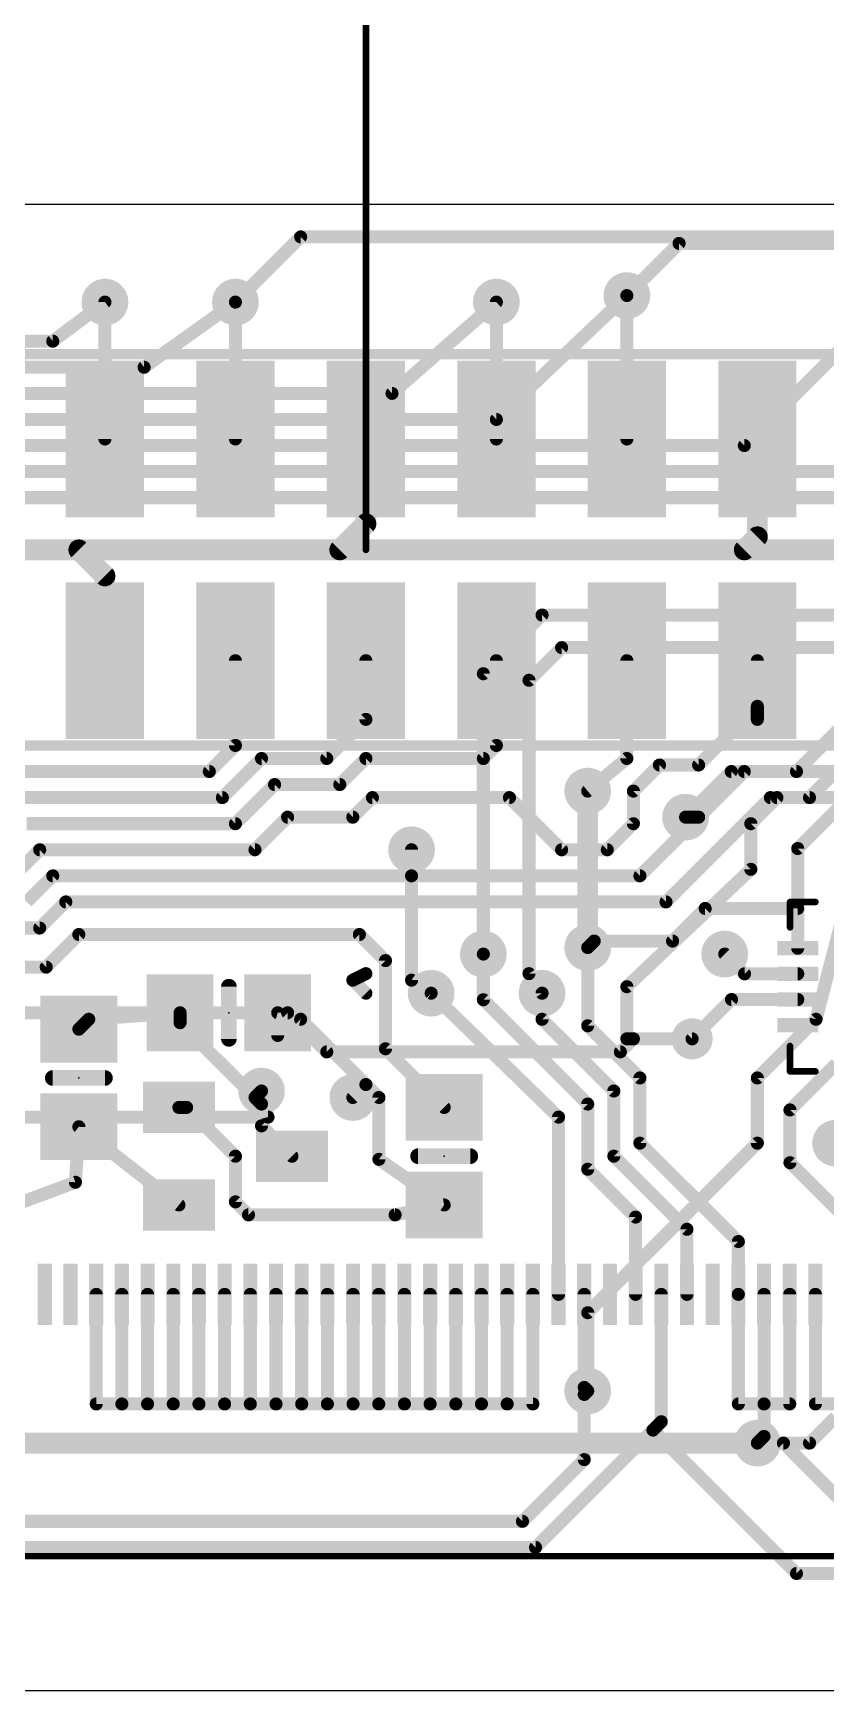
# Model space of a CAD drawing. Extents: x -7.9 to 68.7, y -16.1 to 75.4.
# Drawn here: x 21.84 to 37.27, y 23.37 to 55.66 of the extents above; entities that cross this region are included whole.
import ezdxf

# ---------------------------------------------------------------- set-up
doc = ezdxf.new("R2010")
doc.units = 0
for name, color, linetype in [('1', 12, 'CONTINUOUS'), ('16', 132, 'CONTINUOUS'), ('18', 110, 'CONTINUOUS'), ('20', 53, 'CONTINUOUS'), ('21', 40, 'CONTINUOUS'), ('23', 53, 'CONTINUOUS'), ('47', 253, 'CONTINUOUS')]:
    doc.layers.add(name, color=color, linetype=linetype)

# ---------------------------------------------------------------- blocks, each defined once
blk = doc.blocks.new('RECT')
blk.add_solid([(-0.5, -0.5), (0.5, -0.5), (-0.5, 0.5), (0.5, 0.5)])
blk = doc.blocks.new('ROUNDV')
at = {"const_width": 0.5}
blk.add_lwpolyline([(0, -0.25, 1), (0, 0.25, 1), (0, -0.25)], format="xyb", dxfattribs=at)

msp = doc.modelspace()

# ---------------------------------------------------------------- linework, layer by layer
at = {"layer": '1'}
for points, const_width in [([(27.051, 51.689), (25.781, 50.419)], 0.254), ([(48.006, 51.689), (27.051, 51.689)], 0.254), ([(23.241, 50.419), (23.241, 47.752)], 0.254), ([(25.781, 50.419), (25.781, 47.752)], 0.254), ([(30.861, 50.419), (30.861, 47.752)], 0.254), ([(33.401, 50.546), (33.401, 47.752)], 0.254), ([(28.321, 47.752), (28.321, 46.101)], 0.4064), ([(35.941, 47.752), (35.941, 45.847)], 0.4064), ([(28.321, 46.101), (27.813, 45.593)], 0.4064), ([(35.941, 45.847), (35.687, 45.593)], 0.4064), ([(18.669, 45.593), (22.733, 45.593)], 0.4064), ([(22.733, 45.593), (23.241, 45.085)], 0.4064), ([(27.813, 45.593), (22.733, 45.593)], 0.4064), ([(35.687, 45.593), (27.813, 45.593)], 0.4064), ([(43.053, 45.593), (35.687, 45.593)], 0.4064), ([(23.241, 45.085), (23.241, 43.434)], 0.4064), ([(25.781, 41.783), (25.781, 43.434)], 0.254), ([(28.321, 42.291), (28.321, 43.434)], 0.254), ([(30.861, 41.783), (30.861, 43.434)], 0.254), ([(33.401, 43.434), (33.401, 41.529)], 0.254), ([(35.941, 42.545), (35.941, 43.434)], 0.254), ([(36.703, 41.275), (38.481, 43.053)], 0.254), ([(34.798, 41.402), (35.941, 42.545)], 0.254), ([(35.941, 42.291), (35.941, 42.545)], 0.254), ([(27.559, 41.529), (28.321, 42.291)], 0.254), ([(25.273, 41.275), (25.781, 41.783)], 0.254), ([(25.527, 40.767), (26.289, 41.529)], 0.254), ([(26.289, 41.529), (27.559, 41.529)], 0.254), ([(27.813, 41.021), (28.321, 41.529)], 0.254), ([(28.321, 41.529), (30.607, 41.529)], 0.254), ([(30.607, 41.529), (30.861, 41.783)], 0.254), ([(33.401, 41.529), (32.639, 40.894)], 0.254), ([(36.957, 40.767), (37.719, 41.529)], 0.254), ([(21.209, 41.275), (25.273, 41.275)], 0.254), ([(33.528, 40.894), (34.036, 41.402)], 0.254), ([(34.036, 41.402), (34.798, 41.402)], 0.254), ([(35.687, 41.275), (34.798, 40.386)], 0.254), ([(35.687, 41.275), (36.703, 41.275)], 0.254), ([(25.781, 40.259), (26.543, 41.021)], 0.254), ([(26.543, 41.021), (27.813, 41.021)], 0.254), ([(33.528, 40.259), (33.528, 40.894)], 0.254), ([(21.463, 40.767), (25.527, 40.767)], 0.254), ([(28.067, 40.386), (28.448, 40.767)], 0.254), ([(28.448, 40.767), (31.115, 40.767)], 0.254), ([(31.115, 40.767), (32.131, 39.751)], 0.254), ([(34.163, 38.735), (36.195, 40.767)], 0.254), ([(36.195, 40.767), (36.957, 40.767)], 0.254), ([(36.727, 39.775), (37.719, 40.767)], 0.254), ([(21.717, 40.259), (25.781, 40.259)], 0.254), ([(26.162, 39.751), (26.797, 40.386)], 0.254), ([(26.797, 40.386), (28.067, 40.386)], 0.254), ([(33.02, 39.751), (33.528, 40.259)], 0.254), ([(33.655, 39.243), (34.798, 40.386)], 0.254), ([(34.798, 40.386), (34.544, 40.386)], 0.254), ([(21.463, 39.243), (21.971, 39.751)], 0.254), ([(21.971, 39.751), (26.162, 39.751)], 0.254), ([(29.21, 39.243), (29.21, 39.751)], 0.254), ([(32.131, 39.751), (33.02, 39.751)], 0.254), ([(36.727, 37.834), (36.727, 39.775)], 0.254), ([(21.717, 38.735), (22.225, 39.243)], 0.254), ([(22.225, 39.243), (29.21, 39.243)], 0.254), ([(29.21, 39.243), (33.655, 39.243)], 0.254), ([(21.971, 38.227), (22.479, 38.735)], 0.254), ([(22.479, 38.735), (34.163, 38.735)], 0.254), ([(34.925, 38.608), (34.29, 37.973)], 0.254), ([(36.727, 38.608), (34.925, 38.608)], 0.254), ([(36.727, 37.834), (36.727, 38.608)], 0.254), ([(19.431, 38.227), (21.971, 38.227)], 0.254), ([(22.098, 37.465), (22.733, 38.1)], 0.254), ([(22.733, 38.1), (28.194, 38.1)], 0.254), ([(28.194, 38.1), (28.702, 37.592)], 0.254), ([(30.607, 36.83), (30.607, 37.719)], 0.254), ([(32.766, 37.973), (32.639, 37.846)], 0.254), ([(32.7268, 37.9338), (32.639, 37.846)], 0.254), ([(32.639, 36.322), (32.639, 37.846)], 0.254), ([(34.29, 37.973), (32.766, 37.973)], 0.254), ([(35.691, 37.334), (35.306, 37.719)], 0.254), ([(21.209, 37.465), (22.098, 37.465)], 0.254), ([(28.702, 37.592), (28.702, 35.875)], 0.254), ([(36.727, 37.334), (35.691, 37.334)], 0.254), ([(29.591, 36.957), (32.071, 34.544)], 0.254), ([(32.639, 34.798), (30.607, 36.83)], 0.254), ([(31.75, 36.449), (31.75, 36.957)], 0.254), ([(35.437, 36.834), (34.671, 36.068)], 0.254), ([(36.727, 36.834), (35.437, 36.834)], 0.254), ([(22.926, 36.449), (22.733, 36.256)], 0.254), ([(24.704, 36.576), (22.926, 36.449)], 0.254), ([(24.704, 36.576), (24.704, 36.383)], 0.254), ([(24.704, 36.383), (26.162, 34.925)], 0.254), ([(26.604, 36.576), (26.604, 36.134)], 0.254), ([(27.051, 36.449), (26.604, 36.576)], 0.254), ([(28.321, 35.179), (27.051, 36.449)], 0.254), ([(33.147, 35.052), (31.75, 36.449)], 0.254), ([(33.655, 35.306), (32.639, 36.322)], 0.254), ([(28.702, 35.875), (29.845, 34.732)], 0.254), ([(36.576, 34.683), (37.477, 35.584)], 0.254), ([(28.067, 34.925), (28.321, 35.179)], 0.254), ([(28.575, 34.925), (28.321, 35.179)], 0.254), ([(33.655, 34.036), (33.655, 35.306)], 0.254), ([(26.289, 35.052), (26.162, 34.925)], 0.254), ([(26.162, 34.925), (26.289, 34.798)], 0.254), ([(26.289, 34.798), (26.289, 34.374)], 0.254), ([(28.575, 33.721), (28.575, 34.925)], 0.254), ([(32.639, 33.528), (32.639, 34.798)], 0.254), ([(33.147, 33.782), (33.147, 35.052)], 0.254), ([(24.681, 34.732), (24.831, 34.732)], 0.254), ([(24.831, 34.732), (25.781, 33.782)], 0.254), ([(32.071, 31.091), (32.071, 34.544)], 0.254), ([(36.576, 33.655), (36.576, 34.683)], 0.254), ([(22.667, 33.274), (22.733, 34.356)], 0.254), ([(22.733, 34.356), (24.681, 32.832)], 0.254), ([(26.289, 34.374), (26.881, 33.782)], 0.254), ([(25.781, 33.782), (25.781, 32.893)], 0.254), ([(34.571, 32.358), (33.147, 33.782)], 0.254), ([(33.655, 34.036), (35.571, 32.12)], 0.254), ([(28.575, 33.721), (29.845, 32.832)], 0.254), ([(33.571, 32.596), (32.639, 33.528)], 0.254), ([(37.571, 32.66), (36.576, 33.655)], 0.254), ([(20.955, 32.639), (22.667, 33.274)], 0.254), ([(25.781, 32.893), (26.035, 32.639)], 0.254), ([(28.89, 32.639), (29.845, 32.832)], 0.254), ([(26.035, 32.639), (28.89, 32.639)], 0.254), ([(33.571, 31.091), (33.571, 32.596)], 0.254), ([(34.571, 31.091), (34.571, 32.358)], 0.254), ([(35.571, 32.12), (35.571, 31.091)], 0.254), ([(23.071, 31.091), (23.071, 28.956)], 0.254), ([(23.571, 31.091), (23.571, 28.956)], 0.254), ([(24.071, 31.091), (24.071, 28.956)], 0.254), ([(24.571, 31.091), (24.571, 28.956)], 0.254), ([(25.071, 31.091), (25.071, 28.956)], 0.254), ([(25.571, 31.091), (25.571, 28.956)], 0.254), ([(26.071, 31.091), (26.071, 28.956)], 0.254), ([(26.571, 31.091), (26.571, 28.956)], 0.254), ([(27.071, 31.091), (27.071, 28.956)], 0.254), ([(27.571, 31.091), (27.571, 28.956)], 0.254), ([(28.071, 31.091), (28.071, 28.956)], 0.254), ([(28.571, 31.091), (28.571, 28.956)], 0.254), ([(29.071, 31.091), (29.071, 28.956)], 0.254), ([(29.571, 31.091), (29.571, 28.956)], 0.254), ([(30.071, 31.091), (30.071, 28.956)], 0.254), ([(30.571, 31.091), (30.571, 28.956)], 0.254), ([(31.071, 31.091), (31.071, 28.956)], 0.254), ([(31.571, 28.956), (31.571, 31.091)], 0.254), ([(32.571, 31.091), (32.571, 29.278)], 0.254), ([(34.071, 28.61), (34.071, 31.091)], 0.254), ([(35.571, 28.956), (35.571, 31.091)], 0.254), ([(36.071, 31.091), (36.071, 28.956)], 0.254), ([(36.571, 31.091), (36.571, 28.956)], 0.254), ([(37.071, 31.091), (37.071, 28.956)], 0.254), ([(32.571, 29.278), (32.639, 29.21)], 0.254), ([(23.071, 28.956), (23.571, 28.956)], 0.254), ([(23.571, 28.956), (24.071, 28.956)], 0.254), ([(24.071, 28.956), (24.571, 28.956)], 0.254), ([(24.571, 28.956), (25.071, 28.956)], 0.254), ([(25.071, 28.956), (25.571, 28.956)], 0.254), ([(26.071, 28.956), (25.571, 28.956)], 0.254), ([(26.071, 28.956), (26.571, 28.956)], 0.254), ([(26.571, 28.956), (27.071, 28.956)], 0.254), ([(27.071, 28.956), (27.571, 28.956)], 0.254), ([(27.571, 28.956), (28.071, 28.956)], 0.254), ([(28.071, 28.956), (28.571, 28.956)], 0.254), ([(28.571, 28.956), (29.071, 28.956)], 0.254), ([(29.071, 28.956), (29.571, 28.956)], 0.254), ([(29.571, 28.956), (30.071, 28.956)], 0.254), ([(30.071, 28.956), (30.571, 28.956)], 0.254), ([(30.571, 28.956), (31.071, 28.956)], 0.254), ([(31.071, 28.956), (31.571, 28.956)], 0.254), ([(32.571, 29.142), (32.639, 29.21)], 0.254), ([(32.571, 27.872), (32.571, 29.142)], 0.254), ([(36.071, 28.956), (35.571, 28.956)], 0.254), ([(36.571, 28.956), (36.071, 28.956)], 0.254), ([(36.071, 28.956), (36.071, 28.324)], 0.254), ([(37.071, 28.956), (38.989, 28.956)], 0.254), ([(31.623, 26.162), (33.909, 28.448)], 0.254), ([(33.909, 28.448), (34.071, 28.61)], 0.254), ([(33.909, 28.448), (36.703, 25.654)], 0.254), ([(36.071, 28.324), (35.941, 28.194)], 0.254), ([(36.449, 28.194), (35.941, 28.194)], 0.254), ([(37.973, 26.67), (36.449, 28.194)], 0.254), ([(32.571, 27.872), (31.369, 26.67)], 0.254), ([(31.369, 26.67), (12.888, 26.67)], 0.254), ([(31.623, 26.162), (13.589, 26.162)], 0.254), ([(36.703, 25.654), (44.323, 25.654)], 0.254)]:
    msp.add_lwpolyline(points, dxfattribs=dict(at, const_width=const_width))
for points, const_width in [([(27.051, 51.7525, 1), (27.051, 51.6255)], 0.127), ([(27.0959, 51.6441, 1), (27.0061, 51.7339)], 0.127), ([(23.3045, 50.419, 1), (23.1775, 50.419)], 0.127), ([(25.8445, 50.419, 1), (25.7175, 50.419)], 0.127), ([(25.7361, 50.4639, 1), (25.8259, 50.3741)], 0.127), ([(30.9245, 50.419, 1), (30.7975, 50.419)], 0.127), ([(33.4645, 50.546, 1), (33.3375, 50.546)], 0.127), ([(23.1775, 47.752, 1), (23.3045, 47.752)], 0.127), ([(25.7175, 47.752, 1), (25.8445, 47.752)], 0.127), ([(28.4226, 47.752, 1), (28.2194, 47.752)], 0.2032), ([(30.7975, 47.752, 1), (30.9245, 47.752)], 0.127), ([(33.3375, 47.752, 1), (33.4645, 47.752)], 0.127), ([(36.0426, 47.752, 1), (35.8394, 47.752)], 0.2032), ([(28.2194, 46.101, 1), (28.4226, 46.101)], 0.2032), ([(28.3928, 46.0292, 1), (28.2492, 46.1728)], 0.2032), ([(35.8394, 45.847, 1), (36.0426, 45.847)], 0.2032), ([(36.0128, 45.7752, 1), (35.8692, 45.9188)], 0.2032), ([(22.733, 45.6946, 1), (22.733, 45.4914)], 0.2032), ([(22.8048, 45.6648, 1), (22.6612, 45.5212)], 0.2032), ([(22.733, 45.4914, 1), (22.733, 45.6946)], 0.2032), ([(27.813, 45.6946, 1), (27.813, 45.4914)], 0.2032), ([(27.7412, 45.6648, 1), (27.8848, 45.5212)], 0.2032), ([(27.813, 45.4914, 1), (27.813, 45.6946)], 0.2032), ([(35.687, 45.6946, 1), (35.687, 45.4914)], 0.2032), ([(35.6152, 45.6648, 1), (35.7588, 45.5212)], 0.2032), ([(35.687, 45.4914, 1), (35.687, 45.6946)], 0.2032), ([(23.3426, 45.085, 1), (23.1394, 45.085)], 0.2032), ([(23.1692, 45.0132, 1), (23.3128, 45.1568)], 0.2032), ([(23.1394, 43.434, 1), (23.3426, 43.434)], 0.2032), ([(25.8445, 43.434, 1), (25.7175, 43.434)], 0.127), ([(28.3845, 43.434, 1), (28.2575, 43.434)], 0.127), ([(30.9245, 43.434, 1), (30.7975, 43.434)], 0.127), ([(33.4645, 43.434, 1), (33.3375, 43.434)], 0.127), ([(36.0045, 43.434, 1), (35.8775, 43.434)], 0.127), ([(36.0045, 42.545, 1), (35.8775, 42.545)], 0.127), ([(35.9859, 42.5001, 1), (35.8961, 42.5899)], 0.127), ([(28.2575, 42.291, 1), (28.3845, 42.291)], 0.127), ([(28.3659, 42.2461, 1), (28.2761, 42.3359)], 0.127), ([(35.8775, 42.545, 1), (36.0045, 42.545)], 0.127), ([(35.8775, 42.291, 1), (36.0045, 42.291)], 0.127), ([(25.7175, 41.783, 1), (25.8445, 41.783)], 0.127), ([(25.8259, 41.7381, 1), (25.7361, 41.8279)], 0.127), ([(26.289, 41.5925, 1), (26.289, 41.4655)], 0.127), ([(26.3339, 41.4841, 1), (26.2441, 41.5739)], 0.127), ([(27.559, 41.4655, 1), (27.559, 41.5925)], 0.127), ([(28.321, 41.5925, 1), (28.321, 41.4655)], 0.127), ([(28.3659, 41.4841, 1), (28.2761, 41.5739)], 0.127), ([(30.607, 41.4655, 1), (30.607, 41.5925)], 0.127), ([(30.7975, 41.783, 1), (30.9245, 41.783)], 0.127), ([(30.9059, 41.7381, 1), (30.8161, 41.8279)], 0.127), ([(33.4417, 41.4802, 1), (33.3603, 41.5778)], 0.127), ([(25.2281, 41.3199, 1), (25.3179, 41.2301)], 0.127), ([(25.273, 41.2115, 1), (25.273, 41.3385)], 0.127), ([(27.5141, 41.5739, 1), (27.6039, 41.4841)], 0.127), ([(30.5621, 41.5739, 1), (30.6519, 41.4841)], 0.127), ([(33.3375, 41.529, 1), (33.4645, 41.529)], 0.127), ([(34.036, 41.4655, 1), (34.036, 41.3385)], 0.127), ([(34.0809, 41.3571, 1), (33.9911, 41.4469)], 0.127), ([(34.7531, 41.4469, 1), (34.8429, 41.3571)], 0.127), ([(34.798, 41.3385, 1), (34.798, 41.4655)], 0.127), ([(35.687, 41.3385, 1), (35.687, 41.2115)], 0.127), ([(35.7319, 41.2301, 1), (35.6421, 41.3199)], 0.127), ([(36.6581, 41.3199, 1), (36.7479, 41.2301)], 0.127), ([(36.703, 41.2115, 1), (36.703, 41.3385)], 0.127), ([(26.543, 41.0845, 1), (26.543, 40.9575)], 0.127), ([(26.5879, 40.9761, 1), (26.4981, 41.0659)], 0.127), ([(27.7681, 41.0659, 1), (27.8579, 40.9761)], 0.127), ([(27.813, 40.9575, 1), (27.813, 41.0845)], 0.127), ([(33.5915, 40.894, 1), (33.4645, 40.894)], 0.127), ([(25.4821, 40.8119, 1), (25.5719, 40.7221)], 0.127), ([(25.527, 40.7035, 1), (25.527, 40.8305)], 0.127), ([(28.448, 40.8305, 1), (28.448, 40.7035)], 0.127), ([(28.4929, 40.7221, 1), (28.4031, 40.8119)], 0.127), ([(31.1599, 40.8119, 1), (31.0701, 40.7221)], 0.127), ([(31.115, 40.7035, 1), (31.115, 40.8305)], 0.127), ([(32.5983, 40.9428, 1), (32.6797, 40.8452)], 0.127), ([(33.4831, 40.9389, 1), (33.5729, 40.8491)], 0.127), ([(36.195, 40.8305, 1), (36.195, 40.7035)], 0.127), ([(36.2399, 40.7221, 1), (36.1501, 40.8119)], 0.127), ([(36.9121, 40.8119, 1), (37.0019, 40.7221)], 0.127), ([(36.957, 40.7035, 1), (36.957, 40.8305)], 0.127), ([(25.7361, 40.3039, 1), (25.8259, 40.2141)], 0.127), ([(25.781, 40.1955, 1), (25.781, 40.3225)], 0.127), ([(26.797, 40.4495, 1), (26.797, 40.3225)], 0.127), ([(26.8419, 40.3411, 1), (26.7521, 40.4309)], 0.127), ([(28.0221, 40.4309, 1), (28.1119, 40.3411)], 0.127), ([(28.067, 40.3225, 1), (28.067, 40.4495)], 0.127), ([(33.5729, 40.2141, 1), (33.4831, 40.3039)], 0.127), ([(34.544, 40.4495, 1), (34.544, 40.3225)], 0.127), ([(34.7531, 40.4309, 1), (34.8429, 40.3411)], 0.127), ([(34.8429, 40.3411, 1), (34.7531, 40.4309)], 0.127), ([(34.798, 40.3225, 1), (34.798, 40.4495)], 0.127), ([(33.4645, 40.259, 1), (33.5915, 40.259)], 0.127), ([(21.971, 39.8145, 1), (21.971, 39.6875)], 0.127), ([(22.0159, 39.7061, 1), (21.9261, 39.7959)], 0.127), ([(26.1171, 39.7959, 1), (26.2069, 39.7061)], 0.127), ([(26.162, 39.6875, 1), (26.162, 39.8145)], 0.127), ([(29.2735, 39.751, 1), (29.1465, 39.751)], 0.127), ([(32.131, 39.8145, 1), (32.131, 39.6875)], 0.127), ([(32.0861, 39.7061, 1), (32.1759, 39.7959)], 0.127), ([(32.9751, 39.7959, 1), (33.0649, 39.7061)], 0.127), ([(33.02, 39.6875, 1), (33.02, 39.8145)], 0.127), ([(36.7905, 39.775, 1), (36.6635, 39.775)], 0.127), ([(36.6821, 39.8199, 1), (36.7719, 39.7301)], 0.127), ([(22.225, 39.3065, 1), (22.225, 39.1795)], 0.127), ([(22.2699, 39.1981, 1), (22.1801, 39.2879)], 0.127), ([(29.21, 39.3065, 1), (29.21, 39.1795)], 0.127), ([(29.1465, 39.243, 1), (29.2735, 39.243)], 0.127), ([(29.21, 39.1795, 1), (29.21, 39.3065)], 0.127), ([(33.6101, 39.2879, 1), (33.6999, 39.1981)], 0.127), ([(33.655, 39.1795, 1), (33.655, 39.3065)], 0.127), ([(22.479, 38.7985, 1), (22.479, 38.6715)], 0.127), ([(22.5239, 38.6901, 1), (22.4341, 38.7799)], 0.127), ([(34.1181, 38.7799, 1), (34.2079, 38.6901)], 0.127), ([(34.163, 38.6715, 1), (34.163, 38.7985)], 0.127), ([(34.925, 38.6715, 1), (34.925, 38.5445)], 0.127), ([(34.9699, 38.5631, 1), (34.8801, 38.6529)], 0.127), ([(36.7905, 38.608, 1), (36.6635, 38.608)], 0.127), ([(36.727, 38.5445, 1), (36.727, 38.6715)], 0.127), ([(21.9261, 38.2719, 1), (22.0159, 38.1821)], 0.127), ([(21.971, 38.1635, 1), (21.971, 38.2905)], 0.127), ([(22.733, 38.1635, 1), (22.733, 38.0365)], 0.127), ([(22.7779, 38.0551, 1), (22.6881, 38.1449)], 0.127), ([(28.2389, 38.1449, 1), (28.1491, 38.0551)], 0.127), ([(28.194, 38.0365, 1), (28.194, 38.1635)], 0.127), ([(30.6705, 37.719, 1), (30.5435, 37.719)], 0.127), ([(32.7025, 37.846, 1), (32.5755, 37.846)], 0.127), ([(32.5941, 37.8909, 1), (32.6839, 37.8011)], 0.127), ([(32.5941, 37.8909, 1), (32.6839, 37.8011)], 0.127), ([(32.7717, 37.8889, 1), (32.6819, 37.9787)], 0.127), ([(32.766, 38.0365, 1), (32.766, 37.9095)], 0.127), ([(32.8109, 37.9281, 1), (32.7211, 38.0179)], 0.127), ([(34.2451, 38.0179, 1), (34.3349, 37.9281)], 0.127), ([(34.29, 37.9095, 1), (34.29, 38.0365)], 0.127), ([(35.3509, 37.7639, 1), (35.2611, 37.6741)], 0.127), ([(36.6635, 37.834, 1), (36.7905, 37.834)], 0.127), ([(36.6635, 37.834, 1), (36.7905, 37.834)], 0.127), ([(22.0531, 37.5099, 1), (22.1429, 37.4201)], 0.127), ([(22.098, 37.4015, 1), (22.098, 37.5285)], 0.127), ([(28.7655, 37.592, 1), (28.6385, 37.592)], 0.127), ([(28.6571, 37.5471, 1), (28.7469, 37.6369)], 0.127), ([(35.691, 37.3975, 1), (35.691, 37.2705)], 0.127), ([(36.727, 37.2705, 1), (36.727, 37.3975)], 0.127), ([(35.6461, 37.2891, 1), (35.7359, 37.3789)], 0.127), ([(29.6353, 37.0025, 1), (29.5467, 36.9115)], 0.127), ([(30.6519, 36.8749, 1), (30.5621, 36.7851)], 0.127), ([(30.5435, 36.83, 1), (30.6705, 36.83)], 0.127), ([(31.8135, 36.957, 1), (31.6865, 36.957)], 0.127), ([(35.437, 36.8975, 1), (35.437, 36.7705)], 0.127), ([(35.4819, 36.7891, 1), (35.3921, 36.8789)], 0.127), ([(36.727, 36.7705, 1), (36.727, 36.8975)], 0.127), ([(22.9215, 36.5123, 1), (22.9305, 36.3857)], 0.127), ([(22.9709, 36.4041, 1), (22.8811, 36.4939)], 0.127), ([(24.7675, 36.576, 1), (24.6405, 36.576)], 0.127), ([(24.7489, 36.4279, 1), (24.6591, 36.3381)], 0.127), ([(24.7085, 36.5127, 1), (24.6995, 36.6393)], 0.127), ([(26.6675, 36.576, 1), (26.5405, 36.576)], 0.127), ([(26.6214, 36.6371, 1), (26.5866, 36.5149)], 0.127), ([(27.0959, 36.4939, 1), (27.0061, 36.4041)], 0.127), ([(27.0336, 36.3879, 1), (27.0684, 36.5101)], 0.127), ([(31.7949, 36.4939, 1), (31.7051, 36.4041)], 0.127), ([(31.6865, 36.449, 1), (31.8135, 36.449)], 0.127), ([(22.6881, 36.3009, 1), (22.7779, 36.2111)], 0.127), ([(24.6405, 36.383, 1), (24.7675, 36.383)], 0.127), ([(26.5405, 36.134, 1), (26.6675, 36.134)], 0.127), ([(32.6839, 36.3669, 1), (32.5941, 36.2771)], 0.127), ([(32.5755, 36.322, 1), (32.7025, 36.322)], 0.127), ([(34.6261, 36.1129, 1), (34.7159, 36.0231)], 0.127), ([(28.7469, 35.9199, 1), (28.6571, 35.8301)], 0.127), ([(28.6385, 35.875, 1), (28.7655, 35.875)], 0.127), ([(28.3659, 35.2239, 1), (28.2761, 35.1341)], 0.127), ([(28.3659, 35.1341, 1), (28.2761, 35.2239)], 0.127), ([(28.2761, 35.1341, 1), (28.3659, 35.2239)], 0.127), ([(33.7185, 35.306, 1), (33.5915, 35.306)], 0.127), ([(33.6101, 35.2611, 1), (33.6999, 35.3509)], 0.127), ([(26.2069, 34.9699, 1), (26.1171, 34.8801)], 0.127), ([(26.1171, 34.9699, 1), (26.2069, 34.8801)], 0.127), ([(26.1171, 34.8801, 1), (26.2069, 34.9699)], 0.127), ([(26.3525, 34.798, 1), (26.2255, 34.798)], 0.127), ([(26.3339, 35.0071, 1), (26.2441, 35.0969)], 0.127), ([(26.2441, 34.7531, 1), (26.3339, 34.8429)], 0.127), ([(28.0221, 34.9699, 1), (28.1119, 34.8801)], 0.127), ([(28.6385, 34.925, 1), (28.5115, 34.925)], 0.127), ([(28.5301, 34.8801, 1), (28.6199, 34.9699)], 0.127), ([(32.7025, 34.798, 1), (32.5755, 34.798)], 0.127), ([(32.5941, 34.7531, 1), (32.6839, 34.8429)], 0.127), ([(33.2105, 35.052, 1), (33.0835, 35.052)], 0.127), ([(33.1021, 35.0071, 1), (33.1919, 35.0969)], 0.127), ([(24.681, 34.7955, 1), (24.681, 34.6685)], 0.127), ([(24.8759, 34.7769, 1), (24.7861, 34.6871)], 0.127), ([(24.831, 34.6685, 1), (24.831, 34.7955)], 0.127), ([(29.8001, 34.6871, 1), (29.8899, 34.7769)], 0.127), ([(32.1345, 34.544, 1), (32.0075, 34.544)], 0.127), ([(32.0267, 34.4985, 1), (32.1153, 34.5895)], 0.127), ([(36.6395, 34.683, 1), (36.5125, 34.683)], 0.127), ([(36.5311, 34.7279, 1), (36.6209, 34.6381)], 0.127), ([(22.7721, 34.406, 1), (22.6939, 34.306)], 0.127), ([(22.7964, 34.3521, 1), (22.6696, 34.3599)], 0.127), ([(26.3339, 34.4189, 1), (26.2441, 34.3291)], 0.127), ([(26.2255, 34.374, 1), (26.3525, 34.374)], 0.127), ([(25.8445, 33.782, 1), (25.7175, 33.782)], 0.127), ([(33.1919, 33.8269, 1), (33.1021, 33.7371)], 0.127), ([(33.6999, 34.0809, 1), (33.6101, 33.9911)], 0.127), ([(33.5915, 34.036, 1), (33.7185, 34.036)], 0.127), ([(25.7361, 33.7371, 1), (25.8259, 33.8269)], 0.127), ([(26.8361, 33.7371, 1), (26.9259, 33.8269)], 0.127), ([(28.6114, 33.773, 1), (28.5386, 33.669)], 0.127), ([(28.5115, 33.721, 1), (28.6385, 33.721)], 0.127), ([(32.6839, 33.5729, 1), (32.5941, 33.4831)], 0.127), ([(32.5755, 33.528, 1), (32.7025, 33.528)], 0.127), ([(33.0835, 33.782, 1), (33.2105, 33.782)], 0.127), ([(36.6209, 33.6999, 1), (36.5311, 33.6101)], 0.127), ([(36.5125, 33.655, 1), (36.6395, 33.655)], 0.127), ([(22.6036, 33.2779, 1), (22.7304, 33.2701)], 0.127), ([(22.6891, 33.2145, 1), (22.6449, 33.3335)], 0.127), ([(24.6419, 32.782, 1), (24.7201, 32.882)], 0.127), ([(25.8259, 32.9379, 1), (25.7361, 32.8481)], 0.127), ([(25.7175, 32.893, 1), (25.8445, 32.893)], 0.127), ([(29.8086, 32.78, 1), (29.8814, 32.884)], 0.127), ([(29.8576, 32.7698, 1), (29.8324, 32.8942)], 0.127), ([(26.035, 32.7025, 1), (26.035, 32.5755)], 0.127), ([(25.9901, 32.5941, 1), (26.0799, 32.6839)], 0.127), ([(28.8774, 32.7012, 1), (28.9026, 32.5768)], 0.127), ([(28.89, 32.5755, 1), (28.89, 32.7025)], 0.127), ([(33.6345, 32.596, 1), (33.5075, 32.596)], 0.127), ([(33.5261, 32.5511, 1), (33.6159, 32.6409)], 0.127), ([(34.6345, 32.358, 1), (34.5075, 32.358)], 0.127), ([(34.5261, 32.3131, 1), (34.6159, 32.4029)], 0.127), ([(35.6345, 32.12, 1), (35.5075, 32.12)], 0.127), ([(35.5261, 32.0751, 1), (35.6159, 32.1649)], 0.127), ([(23.1345, 31.091, 1), (23.0075, 31.091)], 0.127), ([(23.6345, 31.091, 1), (23.5075, 31.091)], 0.127), ([(24.1345, 31.091, 1), (24.0075, 31.091)], 0.127), ([(24.6345, 31.091, 1), (24.5075, 31.091)], 0.127), ([(25.1345, 31.091, 1), (25.0075, 31.091)], 0.127), ([(25.6345, 31.091, 1), (25.5075, 31.091)], 0.127), ([(26.1345, 31.091, 1), (26.0075, 31.091)], 0.127), ([(26.6345, 31.091, 1), (26.5075, 31.091)], 0.127), ([(27.1345, 31.091, 1), (27.0075, 31.091)], 0.127), ([(27.6345, 31.091, 1), (27.5075, 31.091)], 0.127), ([(28.1345, 31.091, 1), (28.0075, 31.091)], 0.127), ([(28.6345, 31.091, 1), (28.5075, 31.091)], 0.127), ([(29.1345, 31.091, 1), (29.0075, 31.091)], 0.127), ([(29.6345, 31.091, 1), (29.5075, 31.091)], 0.127), ([(30.1345, 31.091, 1), (30.0075, 31.091)], 0.127), ([(30.6345, 31.091, 1), (30.5075, 31.091)], 0.127), ([(31.1345, 31.091, 1), (31.0075, 31.091)], 0.127), ([(31.6345, 31.091, 1), (31.5075, 31.091)], 0.127), ([(32.0075, 31.091, 1), (32.1345, 31.091)], 0.127), ([(32.6345, 31.091, 1), (32.5075, 31.091)], 0.127), ([(33.5075, 31.091, 1), (33.6345, 31.091)], 0.127), ([(34.1345, 31.091, 1), (34.0075, 31.091)], 0.127), ([(34.5075, 31.091, 1), (34.6345, 31.091)], 0.127), ([(35.6345, 31.091, 1), (35.5075, 31.091)], 0.127), ([(35.5075, 31.091, 1), (35.6345, 31.091)], 0.127), ([(36.1345, 31.091, 1), (36.0075, 31.091)], 0.127), ([(36.6345, 31.091, 1), (36.5075, 31.091)], 0.127), ([(37.1345, 31.091, 1), (37.0075, 31.091)], 0.127), ([(32.6159, 29.3229, 1), (32.5261, 29.2331)], 0.127), ([(23.071, 29.0195, 1), (23.071, 28.8925)], 0.127), ([(23.571, 29.0195, 1), (23.571, 28.8925)], 0.127), ([(23.571, 28.8925, 1), (23.571, 29.0195)], 0.127), ([(24.071, 29.0195, 1), (24.071, 28.8925)], 0.127), ([(24.071, 28.8925, 1), (24.071, 29.0195)], 0.127), ([(24.571, 29.0195, 1), (24.571, 28.8925)], 0.127), ([(24.571, 28.8925, 1), (24.571, 29.0195)], 0.127), ([(25.071, 29.0195, 1), (25.071, 28.8925)], 0.127), ([(25.071, 28.8925, 1), (25.071, 29.0195)], 0.127), ([(25.571, 29.0195, 1), (25.571, 28.8925)], 0.127), ([(25.571, 28.8925, 1), (25.571, 29.0195)], 0.127), ([(26.071, 29.0195, 1), (26.071, 28.8925)], 0.127), ([(26.071, 28.8925, 1), (26.071, 29.0195)], 0.127), ([(26.571, 29.0195, 1), (26.571, 28.8925)], 0.127), ([(26.571, 28.8925, 1), (26.571, 29.0195)], 0.127), ([(27.071, 29.0195, 1), (27.071, 28.8925)], 0.127), ([(27.071, 28.8925, 1), (27.071, 29.0195)], 0.127), ([(27.571, 29.0195, 1), (27.571, 28.8925)], 0.127), ([(27.571, 28.8925, 1), (27.571, 29.0195)], 0.127), ([(28.071, 29.0195, 1), (28.071, 28.8925)], 0.127), ([(28.071, 28.8925, 1), (28.071, 29.0195)], 0.127), ([(28.571, 29.0195, 1), (28.571, 28.8925)], 0.127), ([(28.571, 28.8925, 1), (28.571, 29.0195)], 0.127), ([(29.071, 29.0195, 1), (29.071, 28.8925)], 0.127), ([(29.071, 28.8925, 1), (29.071, 29.0195)], 0.127), ([(29.571, 29.0195, 1), (29.571, 28.8925)], 0.127), ([(29.571, 28.8925, 1), (29.571, 29.0195)], 0.127), ([(30.071, 29.0195, 1), (30.071, 28.8925)], 0.127), ([(30.071, 28.8925, 1), (30.071, 29.0195)], 0.127), ([(30.571, 29.0195, 1), (30.571, 28.8925)], 0.127), ([(30.571, 28.8925, 1), (30.571, 29.0195)], 0.127), ([(31.071, 29.0195, 1), (31.071, 28.8925)], 0.127), ([(31.071, 28.8925, 1), (31.071, 29.0195)], 0.127), ([(31.571, 28.8925, 1), (31.571, 29.0195)], 0.127), ([(32.5075, 29.278, 1), (32.6345, 29.278)], 0.127), ([(32.6345, 29.142, 1), (32.5075, 29.142)], 0.127), ([(32.5261, 29.1869, 1), (32.6159, 29.0971)], 0.127), ([(32.6839, 29.1651, 1), (32.5941, 29.2549)], 0.127), ([(32.5941, 29.1651, 1), (32.6839, 29.2549)], 0.127), ([(35.571, 29.0195, 1), (35.571, 28.8925)], 0.127), ([(36.071, 29.0195, 1), (36.071, 28.8925)], 0.127), ([(36.1345, 28.956, 1), (36.0075, 28.956)], 0.127), ([(36.071, 28.8925, 1), (36.071, 29.0195)], 0.127), ([(36.571, 28.8925, 1), (36.571, 29.0195)], 0.127), ([(37.071, 29.0195, 1), (37.071, 28.8925)], 0.127), ([(23.0075, 28.956, 1), (23.1345, 28.956)], 0.127), ([(23.5075, 28.956, 1), (23.6345, 28.956)], 0.127), ([(24.0075, 28.956, 1), (24.1345, 28.956)], 0.127), ([(24.5075, 28.956, 1), (24.6345, 28.956)], 0.127), ([(25.0075, 28.956, 1), (25.1345, 28.956)], 0.127), ([(25.5075, 28.956, 1), (25.6345, 28.956)], 0.127), ([(26.0075, 28.956, 1), (26.1345, 28.956)], 0.127), ([(26.5075, 28.956, 1), (26.6345, 28.956)], 0.127), ([(27.0075, 28.956, 1), (27.1345, 28.956)], 0.127), ([(27.5075, 28.956, 1), (27.6345, 28.956)], 0.127), ([(28.0075, 28.956, 1), (28.1345, 28.956)], 0.127), ([(28.5075, 28.956, 1), (28.6345, 28.956)], 0.127), ([(29.0075, 28.956, 1), (29.1345, 28.956)], 0.127), ([(29.5075, 28.956, 1), (29.6345, 28.956)], 0.127), ([(30.0075, 28.956, 1), (30.1345, 28.956)], 0.127), ([(30.5075, 28.956, 1), (30.6345, 28.956)], 0.127), ([(31.0075, 28.956, 1), (31.1345, 28.956)], 0.127), ([(31.5075, 28.956, 1), (31.6345, 28.956)], 0.127), ([(35.5075, 28.956, 1), (35.6345, 28.956)], 0.127), ([(36.0075, 28.956, 1), (36.1345, 28.956)], 0.127), ([(36.5075, 28.956, 1), (36.6345, 28.956)], 0.127), ([(37.0075, 28.956, 1), (37.1345, 28.956)], 0.127), ([(33.9539, 28.4929, 1), (33.8641, 28.4031)], 0.127), ([(33.8641, 28.4929, 1), (33.9539, 28.4031)], 0.127), ([(33.9539, 28.4031, 1), (33.8641, 28.4929)], 0.127), ([(34.0075, 28.61, 1), (34.1345, 28.61)], 0.127), ([(34.1159, 28.5651, 1), (34.0261, 28.6549)], 0.127), ([(36.1159, 28.2791, 1), (36.0261, 28.3689)], 0.127), ([(35.941, 28.2575, 1), (35.941, 28.1305)], 0.127), ([(35.8961, 28.2389, 1), (35.9859, 28.1491)], 0.127), ([(36.0075, 28.324, 1), (36.1345, 28.324)], 0.127), ([(36.4939, 28.2389, 1), (36.4041, 28.1491)], 0.127), ([(36.449, 28.1305, 1), (36.449, 28.2575)], 0.127), ([(32.5075, 27.872, 1), (32.6345, 27.872)], 0.127), ([(32.6159, 27.8271, 1), (32.5261, 27.9169)], 0.127), ([(31.3241, 26.7149, 1), (31.4139, 26.6251)], 0.127), ([(31.369, 26.6065, 1), (31.369, 26.7335)], 0.127), ([(31.5781, 26.2069, 1), (31.6679, 26.1171)], 0.127), ([(31.623, 26.0985, 1), (31.623, 26.2255)], 0.127), ([(36.703, 25.7175, 1), (36.703, 25.5905)], 0.127), ([(36.6581, 25.6091, 1), (36.7479, 25.6989)], 0.127)]:
    msp.add_lwpolyline(points, format="xyb", dxfattribs=dict(at, const_width=const_width))
at = {"layer": '16'}
for points, const_width in [([(33.401, 50.546), (34.417, 51.562)], 0.254), ([(34.417, 51.562), (45.593, 51.562)], 0.254), ([(22.225, 49.657), (23.241, 50.419)], 0.254), ([(24.003, 49.149), (25.781, 50.419)], 0.254), ([(28.829, 48.641), (30.861, 50.419)], 0.254), ([(30.861, 48.133), (33.401, 50.546)], 0.254), ([(35.687, 47.625), (38.481, 50.419)], 0.254), ([(10.16, 49.657), (22.225, 49.657)], 0.254), ([(10.414, 49.149), (24.003, 49.149)], 0.254), ([(10.668, 48.641), (28.829, 48.641)], 0.254), ([(11.049, 48.133), (30.861, 48.133)], 0.254), ([(11.43, 47.625), (35.687, 47.625)], 0.254), ([(11.684, 47.117), (37.719, 47.117)], 0.254), ([(11.938, 46.609), (42.037, 46.609)], 0.254), ([(30.607, 43.18), (31.75, 44.323)], 0.254), ([(31.75, 44.323), (45.339, 44.323)], 0.254), ([(31.496, 43.053), (32.131, 43.688)], 0.254), ([(32.131, 43.688), (45.72, 43.688)], 0.254), ([(30.607, 37.719), (30.607, 43.18)], 0.254), ([(31.496, 37.338), (31.496, 43.053)], 0.254), ([(34.544, 40.386), (35.433, 41.275)], 0.254), ([(35.433, 41.275), (41.021, 41.275)], 0.254), ([(32.639, 40.894), (32.639, 37.846)], 0.4064), ([(35.814, 40.259), (36.322, 40.767)], 0.254), ([(36.322, 40.767), (39.116, 40.767)], 0.254), ([(35.814, 39.37), (35.814, 40.259)], 0.254), ([(29.21, 39.751), (29.21, 37.211)], 0.254), ([(37.084, 36.449), (37.973, 39.878)], 0.254), ([(35.814, 39.37), (33.401, 37.084)], 0.254), ([(28.321, 37.338), (28.067, 37.211)], 0.254), ([(31.75, 36.957), (31.496, 37.338)], 0.254), ([(28.067, 37.211), (28.321, 36.957)], 0.254), ([(29.21, 37.211), (29.591, 36.957)], 0.254), ([(33.401, 37.084), (33.401, 36.068)], 0.254), ([(26.797, 36.576), (12.7, 36.576)], 0.254), ([(26.797, 36.576), (27.559, 35.814)], 0.254), ([(35.941, 35.306), (37.084, 36.449)], 0.254), ([(33.274, 35.814), (33.528, 36.068)], 0.254), ([(33.401, 36.068), (33.528, 36.068)], 0.254), ([(33.528, 36.068), (34.671, 36.068)], 0.254), ([(27.559, 35.814), (33.274, 35.814)], 0.254), ([(35.941, 34.036), (35.941, 35.306)], 0.254), ([(26.416, 34.544), (26.289, 35.052)], 0.254), ([(19.685, 34.544), (26.416, 34.544)], 0.254), ([(32.639, 30.734), (35.941, 34.036)], 0.254), ([(32.639, 30.734), (32.639, 29.21)], 0.254), ([(36.957, 28.194), (37.465, 28.702)], 0.254), ([(19.431, 28.194), (35.941, 28.194)], 0.4064), ([(35.941, 28.194), (36.957, 28.194)], 0.254)]:
    msp.add_lwpolyline(points, dxfattribs=dict(at, const_width=const_width))
for points, const_width in [([(34.417, 51.6255, 1), (34.417, 51.4985)], 0.127), ([(34.4619, 51.5171, 1), (34.3721, 51.6069)], 0.127), ([(23.2791, 50.3682, 1), (23.2029, 50.4698)], 0.127), ([(25.8179, 50.3673, 1), (25.7441, 50.4707)], 0.127), ([(30.9028, 50.3712, 1), (30.8192, 50.4668)], 0.127), ([(33.3561, 50.5909, 1), (33.4459, 50.5011)], 0.127), ([(33.4447, 50.5, 1), (33.3573, 50.592)], 0.127), ([(22.1869, 49.7078, 1), (22.2631, 49.6062)], 0.127), ([(22.225, 49.5935, 1), (22.225, 49.7205)], 0.127), ([(23.9661, 49.2007, 1), (24.0399, 49.0973)], 0.127), ([(24.003, 49.0855, 1), (24.003, 49.2125)], 0.127), ([(28.829, 48.5775, 1), (28.829, 48.7045)], 0.127), ([(28.7872, 48.6888, 1), (28.8708, 48.5932)], 0.127), ([(30.8173, 48.179, 1), (30.9047, 48.087)], 0.127), ([(30.861, 48.0695, 1), (30.861, 48.1965)], 0.127), ([(35.6421, 47.6699, 1), (35.7319, 47.5801)], 0.127), ([(35.687, 47.5615, 1), (35.687, 47.6885)], 0.127), ([(31.75, 44.3865, 1), (31.75, 44.2595)], 0.127), ([(31.7949, 44.2781, 1), (31.7051, 44.3679)], 0.127), ([(32.131, 43.7515, 1), (32.131, 43.6245)], 0.127), ([(32.1759, 43.6431, 1), (32.0861, 43.7329)], 0.127), ([(30.6705, 43.18, 1), (30.5435, 43.18)], 0.127), ([(30.5621, 43.2249, 1), (30.6519, 43.1351)], 0.127), ([(31.5595, 43.053, 1), (31.4325, 43.053)], 0.127), ([(31.4511, 43.0979, 1), (31.5409, 43.0081)], 0.127), ([(35.433, 41.3385, 1), (35.433, 41.2115)], 0.127), ([(35.4779, 41.2301, 1), (35.3881, 41.3199)], 0.127), ([(32.7406, 40.894, 1), (32.5374, 40.894)], 0.2032), ([(36.322, 40.8305, 1), (36.322, 40.7035)], 0.127), ([(36.3669, 40.7221, 1), (36.2771, 40.8119)], 0.127), ([(34.4991, 40.4309, 1), (34.5889, 40.3411)], 0.127), ([(35.8775, 40.259, 1), (35.7505, 40.259)], 0.127), ([(35.7691, 40.3039, 1), (35.8589, 40.2141)], 0.127), ([(29.2735, 39.751, 1), (29.1465, 39.751)], 0.127), ([(35.7505, 39.37, 1), (35.8775, 39.37)], 0.127), ([(35.8577, 39.3239, 1), (35.7703, 39.4161)], 0.127), ([(30.5435, 37.719, 1), (30.6705, 37.719)], 0.127), ([(32.5374, 37.846, 1), (32.7406, 37.846)], 0.2032), ([(28.3494, 37.2812, 1), (28.2926, 37.3948)], 0.127), ([(31.5488, 37.3732, 1), (31.4432, 37.3028)], 0.127), ([(28.1119, 37.2559, 1), (28.0221, 37.1661)], 0.127), ([(28.0386, 37.2678, 1), (28.0954, 37.1542)], 0.127), ([(29.2452, 37.2638, 1), (29.1748, 37.1582)], 0.127), ([(29.1465, 37.211, 1), (29.2735, 37.211)], 0.127), ([(31.4325, 37.338, 1), (31.5595, 37.338)], 0.127), ([(33.4645, 37.084, 1), (33.3375, 37.084)], 0.127), ([(33.3573, 37.1301, 1), (33.4447, 37.0379)], 0.127), ([(28.2761, 36.9121, 1), (28.3659, 37.0019)], 0.127), ([(29.5558, 36.9042, 1), (29.6262, 37.0098)], 0.127), ([(31.6972, 36.9218, 1), (31.8028, 36.9922)], 0.127), ([(26.8419, 36.6209, 1), (26.7521, 36.5311)], 0.127), ([(26.797, 36.5125, 1), (26.797, 36.6395)], 0.127), ([(37.0225, 36.4649, 1), (37.1455, 36.4331)], 0.127), ([(37.1289, 36.4041, 1), (37.0391, 36.4939)], 0.127), ([(33.401, 36.1315, 1), (33.401, 36.0045)], 0.127), ([(33.528, 36.1315, 1), (33.528, 36.0045)], 0.127), ([(33.5729, 36.0231, 1), (33.4831, 36.1129)], 0.127), ([(33.528, 36.0045, 1), (33.528, 36.1315)], 0.127), ([(34.671, 36.0045, 1), (34.671, 36.1315)], 0.127), ([(27.559, 35.8775, 1), (27.559, 35.7505)], 0.127), ([(27.5141, 35.7691, 1), (27.6039, 35.8589)], 0.127), ([(33.2291, 35.8589, 1), (33.3189, 35.7691)], 0.127), ([(33.274, 35.7505, 1), (33.274, 35.8775)], 0.127), ([(33.3375, 36.068, 1), (33.4645, 36.068)], 0.127), ([(36.0045, 35.306, 1), (35.8775, 35.306)], 0.127), ([(35.8961, 35.3509, 1), (35.9859, 35.2611)], 0.127), ([(26.3506, 35.0674, 1), (26.2274, 35.0366)], 0.127), ([(26.3544, 34.5286, 1), (26.4776, 34.5594)], 0.127), ([(26.416, 34.4805, 1), (26.416, 34.6075)], 0.127), ([(35.8775, 34.036, 1), (36.0045, 34.036)], 0.127), ([(35.9859, 33.9911, 1), (35.8961, 34.0809)], 0.127), ([(32.7025, 30.734, 1), (32.5755, 30.734)], 0.127), ([(32.5941, 30.7789, 1), (32.6839, 30.6891)], 0.127), ([(32.5755, 29.21, 1), (32.7025, 29.21)], 0.127), ([(35.941, 28.2575, 1), (35.941, 28.1305)], 0.127), ([(35.941, 28.0924, 1), (35.941, 28.2956)], 0.2032), ([(36.9121, 28.2389, 1), (37.0019, 28.1491)], 0.127), ([(36.957, 28.1305, 1), (36.957, 28.2575)], 0.127)]:
    msp.add_lwpolyline(points, format="xyb", dxfattribs=dict(at, const_width=const_width))
at = {"layer": '20'}
for p, q in [((9.271, 52.324), (47.371, 52.324)), ((43.561, 23.368), (13.589, 23.368))]:
    msp.add_line(p, q, dxfattribs=at)
at = {"layer": '21'}
for points, const_width in [([(11.811, 49.403), (44.831, 49.403)], 0.2032), ([(44.831, 41.783), (14.351, 41.783)], 0.2032), ([(36.577, 38.239), (36.577, 38.734)], 0.127), ([(36.577, 38.734), (37.072, 38.734)], 0.127), ([(25.654, 37.084), (25.654, 36.068)], 0.3048), ([(36.577, 35.434), (36.577, 35.929)], 0.127), ([(22.225, 35.306), (23.241, 35.306)], 0.3048), ([(37.072, 35.434), (36.577, 35.434)], 0.127), ([(30.353, 33.782), (29.337, 33.782)], 0.3048), ([(13.521, 25.991), (43.121, 25.991)], 0.127)]:
    msp.add_lwpolyline(points, dxfattribs=dict(at, const_width=const_width))
for points, const_width in [([(36.577, 38.7658, 1), (36.577, 38.7022)], 0.0635), ([(36.6088, 38.734, 1), (36.5453, 38.734)], 0.0635), ([(37.072, 38.7022, 1), (37.072, 38.7658)], 0.0635), ([(36.5453, 38.239, 1), (36.6088, 38.239)], 0.0635), ([(25.7302, 37.084, 1), (25.5778, 37.084)], 0.1524), ([(25.5778, 36.068, 1), (25.7302, 36.068)], 0.1524), ([(36.6088, 35.929, 1), (36.5453, 35.929)], 0.0635), ([(22.225, 35.3822, 1), (22.225, 35.2298)], 0.1524), ([(23.241, 35.2298, 1), (23.241, 35.3822)], 0.1524), ([(36.577, 35.4658, 1), (36.577, 35.4023)], 0.0635), ([(36.5453, 35.434, 1), (36.6088, 35.434)], 0.0635), ([(37.072, 35.4023, 1), (37.072, 35.4658)], 0.0635), ([(29.337, 33.8582, 1), (29.337, 33.7058)], 0.1524), ([(30.353, 33.7058, 1), (30.353, 33.8582)], 0.1524)]:
    msp.add_lwpolyline(points, format="xyb", dxfattribs=dict(at, const_width=const_width))
at = {"layer": '23'}
for p in [(28.321, 45.593), (25.654, 36.576), (22.733, 35.306), (25.781, 33.782), (29.845, 33.782)]:
    msp.add_point(p, dxfattribs=at)
at = {"layer": '47', "const_width": 0.13}
msp.add_lwpolyline([(28.321, 45.593), (28.321, 70.276)], dxfattribs=at)
at = {"layer": '47', "const_width": 0.065}
msp.add_lwpolyline([(28.2885, 45.593, 1), (28.3535, 45.593)], format="xyb", dxfattribs=at)

# ---------------------------------------------------------------- block references
at = {"layer": '1'}
for p, xscale, yscale, rotation in [((23.241, 47.752), 3.048, 1.524, 270), ((25.781, 47.752), 3.048, 1.524, 270), ((28.321, 47.752), 3.048, 1.524, 270), ((30.861, 47.752), 3.048, 1.524, 270), ((33.401, 47.752), 3.048, 1.524, 270), ((35.941, 47.752), 3.048, 1.524, 270), ((23.241, 43.434), 3.048, 1.524, 90), ((25.781, 43.434), 3.048, 1.524, 90), ((28.321, 43.434), 3.048, 1.524, 90), ((30.861, 43.434), 3.048, 1.524, 90), ((33.401, 43.434), 3.048, 1.524, 90), ((35.941, 43.434), 3.048, 1.524, 90), ((22.733, 36.256), 1.3, 1.5, 90), ((29.845, 34.732), 1.3, 1.5, 270), ((22.733, 34.356), 1.3, 1.5, 90), ((29.845, 32.832), 1.3, 1.5, 270)]:
    msp.add_blockref('RECT', p, dxfattribs=dict(at, xscale=xscale, yscale=yscale, rotation=rotation))
for p, xscale, yscale in [((36.727, 37.834), 0.8, 0.28), ((36.727, 37.334), 0.8, 0.28), ((24.704, 36.576), 1.3, 1.5), ((26.604, 36.576), 1.3, 1.5), ((36.727, 36.834), 0.8, 0.28), ((36.727, 36.334), 0.8, 0.28), ((22.071, 31.091), 0.275, 1.2), ((22.571, 31.091), 0.275, 1.2), ((23.071, 31.091), 0.275, 1.2), ((23.571, 31.091), 0.275, 1.2), ((24.071, 31.091), 0.275, 1.2), ((24.571, 31.091), 0.275, 1.2), ((25.071, 31.091), 0.275, 1.2), ((25.571, 31.091), 0.275, 1.2), ((26.071, 31.091), 0.275, 1.2), ((26.571, 31.091), 0.275, 1.2), ((27.071, 31.091), 0.275, 1.2), ((27.571, 31.091), 0.275, 1.2), ((28.071, 31.091), 0.275, 1.2), ((28.571, 31.091), 0.275, 1.2), ((29.071, 31.091), 0.275, 1.2), ((29.571, 31.091), 0.275, 1.2), ((30.071, 31.091), 0.275, 1.2), ((30.571, 31.091), 0.275, 1.2), ((31.071, 31.091), 0.275, 1.2), ((31.571, 31.091), 0.275, 1.2), ((32.071, 31.091), 0.275, 1.2), ((32.571, 31.091), 0.275, 1.2), ((33.071, 31.091), 0.275, 1.2), ((33.571, 31.091), 0.275, 1.2), ((34.071, 31.091), 0.275, 1.2), ((34.571, 31.091), 0.275, 1.2), ((35.071, 31.091), 0.275, 1.2), ((35.571, 31.091), 0.275, 1.2), ((36.071, 31.091), 0.275, 1.2), ((36.571, 31.091), 0.275, 1.2), ((37.071, 31.091), 0.275, 1.2)]:
    msp.add_blockref('RECT', p, dxfattribs=dict(at, xscale=xscale, yscale=yscale))
at = {"layer": '1', "yscale": 1.4, "rotation": 270}
for p in [(24.681, 34.732), (26.881, 33.782), (24.681, 32.832)]:
    msp.add_blockref('RECT', p, dxfattribs=at)
at = {"layer": '18'}
for p, xscale, yscale in [((23.241, 50.419), 0.9093, 0.9093), ((23.241, 50.419), 0.9093, 0.9093), ((25.781, 50.419), 0.9093, 0.9093), ((25.781, 50.419), 0.9093, 0.9093), ((30.861, 50.419), 0.9093, 0.9093), ((30.861, 50.419), 0.9093, 0.9093), ((33.401, 50.546), 0.9093, 0.9093), ((33.401, 50.546), 0.9093, 0.9093), ((32.639, 40.894), 0.9093, 0.9093), ((32.639, 40.894), 0.9093, 0.9093), ((34.544, 40.386), 0.9093, 0.9093), ((34.544, 40.386), 0.9093, 0.9093), ((29.21, 39.751), 0.9093, 0.9093), ((29.21, 39.751), 0.9093, 0.9093), ((30.607, 37.719), 0.9093, 0.9093), ((30.607, 37.719), 0.9093, 0.9093), ((32.639, 37.846), 0.9093, 0.9093), ((32.639, 37.846), 0.9093, 0.9093), ((35.306, 37.719), 0.9093, 0.9093), ((35.306, 37.719), 0.9093, 0.9093), ((29.591, 36.957), 0.9093, 0.9093), ((29.591, 36.957), 0.9093, 0.9093), ((31.75, 36.957), 0.9093, 0.9093), ((31.75, 36.957), 0.9093, 0.9093), ((34.671, 36.068), 0.8001, 0.8001), ((34.671, 36.068), 0.8001, 0.8001), ((26.289, 35.052), 0.9064, 0.9064), ((26.289, 35.052), 0.9064, 0.9064), ((28.067, 34.925), 0.9093, 0.9093), ((28.067, 34.925), 0.9093, 0.9093), ((37.465, 34.036), 0.9093, 0.9093), ((37.465, 34.036), 0.9093, 0.9093), ((32.639, 29.21), 0.9093, 0.9093), ((32.639, 29.21), 0.9093, 0.9093), ((35.941, 28.194), 0.9093, 0.9093), ((35.941, 28.194), 0.9093, 0.9093)]:
    msp.add_blockref('ROUNDV', p, dxfattribs=dict(at, xscale=xscale, yscale=yscale))

doc.saveas('drawing.dxf')
